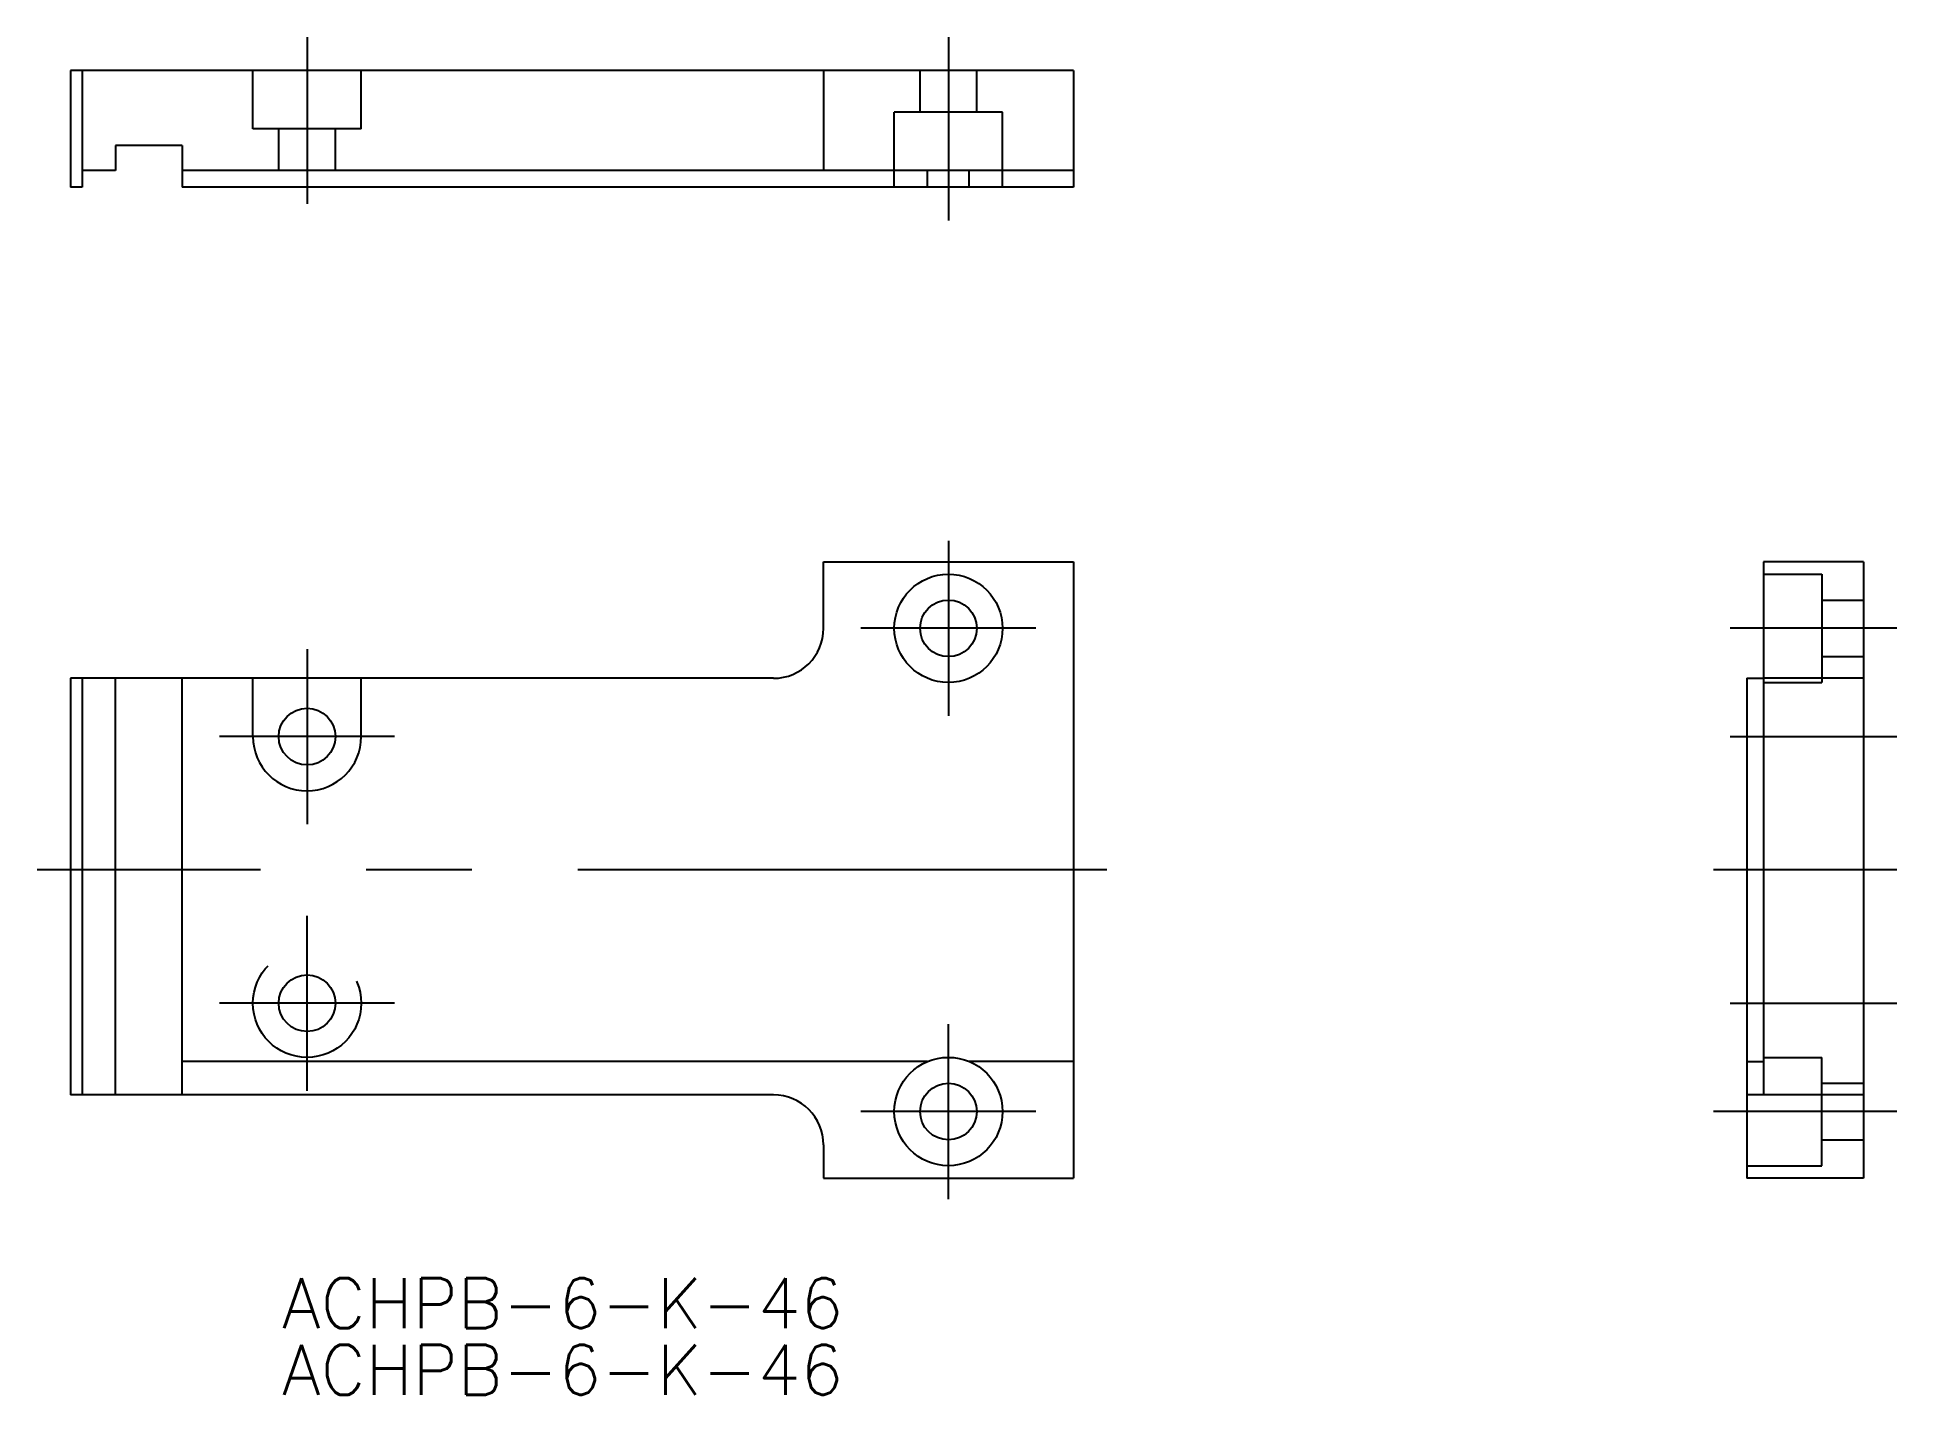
# Model space of a CAD drawing. Extents: x -2 to 110, y -32 to 50.
import ezdxf

# ---------------------------------------------------------------- set-up
doc = ezdxf.new("R2010")
doc.units = 0
doc.linetypes.add('CENTER', pattern=[50.8, 31.75, -6.35, 6.35, -6.35])
doc.linetypes.add('DASHED', pattern=[19.05, 12.7, -6.35])
doc.layers.get('0').update_dxf_attribs({"linetype": 'CONTINUOUS'})
doc.layers.add('CENTER', color=1, linetype='CENTER')
doc.styles.get("Standard").update_dxf_attribs({"font": 'txt.shx', "height": 3, "bigfont": 'bigfont.shx'})

# ---------------------------------------------------------------- blocks, each defined once
blk = doc.blocks.new('*U2')
at = {"color": 7, "linetype": 'CONTINUOUS'}
blk.add_text('ACHPB-6-K-46', height=3, dxfattribs=at).set_placement((12.7, -27.5))
blk = doc.blocks.new('*U3')
at = {"color": 7, "linetype": 'CONTINUOUS'}
blk.add_text('ACHPB-6-K-46', height=3, dxfattribs=at).set_placement((12.7, -31.5))

msp = doc.modelspace()

# ---------------------------------------------------------------- linework, layer by layer
at = {"color": 7, "linetype": 'CONTINUOUS'}
for p, q in [((0, 47.98), (0, 40.98)), ((60.2, 47.98), (0, 47.98)), ((0.7, 47.98), (0.7, 40.98)), ((10.95, 44.48), (10.95, 47.98)), ((17.45, 44.48), (17.45, 47.98)), ((45.2, 47.98), (45.2, 41.98)), ((60.2, 47.98), (60.2, 40.98)), ((17.45, 44.48), (10.95, 44.48)), ((2.7, 43.48), (2.7, 41.98)), ((6.7, 43.48), (2.7, 43.48)), ((6.7, 43.48), (6.7, 40.98)), ((2.7, 41.98), (0.7, 41.98)), ((60.2, 41.98), (6.7, 41.98)), ((51.45, 40.98), (51.45, 41.98)), ((53.95, 40.98), (53.95, 41.98)), ((0.7, 40.98), (0, 40.98)), ((60.2, 40.98), (6.7, 40.98)), ((45.2, 14.5), (45.2, 18.5)), ((45.2, 18.5), (60.2, 18.5)), ((60.2, 18.5), (60.2, -18.5)), ((107.63, 18.5), (101.63, 18.5)), ((101.63, 18.5), (101.63, -11.5)), ((107.63, 18.5), (107.63, -18.5)), ((0, 11.5), (0, -13.5)), ((42.2, 11.5), (0, 11.5)), ((0.7, 11.5), (0.7, -13.5)), ((2.7, -13.5), (2.7, 11.5)), ((6.7, -13.5), (6.7, 11.5)), ((100.63, 11.5), (100.63, -18.5)), ((100.63, 11.5), (101.63, 11.5)), ((51.45, -11.5), (6.7, -11.5)), ((60.2, -11.5), (53.95, -11.5)), ((100.63, -11.5), (101.63, -11.5)), ((42.2, -13.5), (0, -13.5)), ((45.2, -16.5), (45.2, -18.5)), ((45.2, -18.5), (60.2, -18.5)), ((107.63, -18.5), (100.63, -18.5))]:
    msp.add_line(p, q, dxfattribs=at)
at = {"color": 3, "linetype": 'DASHED'}
for p, q in [((51, 45.48), (51, 47.98)), ((54.4, 45.48), (54.4, 47.98)), ((55.95, 45.48), (49.45, 45.48)), ((49.45, 40.98), (49.45, 45.48)), ((55.95, 40.98), (55.95, 45.48)), ((12.5, 41.98), (12.5, 44.48)), ((15.9, 41.98), (15.9, 44.48)), ((101.63, 17.75), (105.13, 17.75)), ((105.13, 17.75), (105.13, 11.25)), ((105.13, 16.2), (107.63, 16.2)), ((105.13, 12.8), (107.63, 12.8)), ((10.95, 8), (10.95, 11.5)), ((17.45, 8), (17.45, 11.5)), ((107.63, 11.5), (101.63, 11.5)), ((101.63, 11.25), (105.13, 11.25)), ((101.63, -11.25), (105.13, -11.25)), ((101.63, -11.5), (101.63, -13.5)), ((105.13, -17.75), (105.13, -11.25)), ((105.13, -12.8), (107.63, -12.8)), ((107.63, -13.5), (100.63, -13.5)), ((105.13, -16.2), (107.63, -16.2)), ((100.63, -17.75), (105.13, -17.75))]:
    msp.add_line(p, q, dxfattribs=at)
at = {"color": 7, "linetype": 'CONTINUOUS'}
for centre, radius in [((52.7, 14.5), 3.25), ((52.7, 14.5), 1.7), ((14.2, 8), 1.7), ((14.2, -8), 1.7), ((52.7, -14.5), 3.25), ((52.7, -14.5), 1.7)]:
    msp.add_circle(centre, radius, dxfattribs=at)
at = {"color": 3, "linetype": 'DASHED'}
msp.add_circle((14.2, -8), 3.25, dxfattribs=at)
at = {"color": 7, "linetype": 'CONTINUOUS'}
for centre, start, end in [((42.2, 14.5), 270, 0), ((42.2, -16.5), 0, 90)]:
    msp.add_arc(centre, 3, start, end, dxfattribs=at)
at = {"color": 3, "linetype": 'DASHED'}
msp.add_arc((14.2, 8), 3.25, 180, 0, dxfattribs=at)
at = {"layer": 'CENTER', "color": 1, "linetype": 'CENTER'}
for p, q in [((14.2, 49.98), (14.2, 39.98)), ((52.7, 49.98), (52.7, 38.98)), ((52.7, 19.75), (52.7, 9.25)), ((57.95, 14.5), (47.45, 14.5)), ((109.63, 14.5), (99.63, 14.5)), ((14.2, 13.25), (14.2, 2.75)), ((19.45, 8), (8.95, 8)), ((99.63, 8), (109.63, 8)), ((62.2, 0), (-2, 0)), ((109.63, 0), (98.63, 0)), ((14.2, -13.25), (14.2, -2.75)), ((19.45, -8), (8.95, -8)), ((99.63, -8), (109.63, -8)), ((52.7, -19.75), (52.7, -9.25)), ((57.95, -14.5), (47.45, -14.5)), ((109.63, -14.5), (98.63, -14.5))]:
    msp.add_line(p, q, dxfattribs=at)

# ---------------------------------------------------------------- block references
at = {"color": 7, "linetype": 'CONTINUOUS'}
for name in ['*U2', '*U3']:
    msp.add_blockref(name, (0, 0), dxfattribs=at)

doc.saveas('drawing.dxf')
